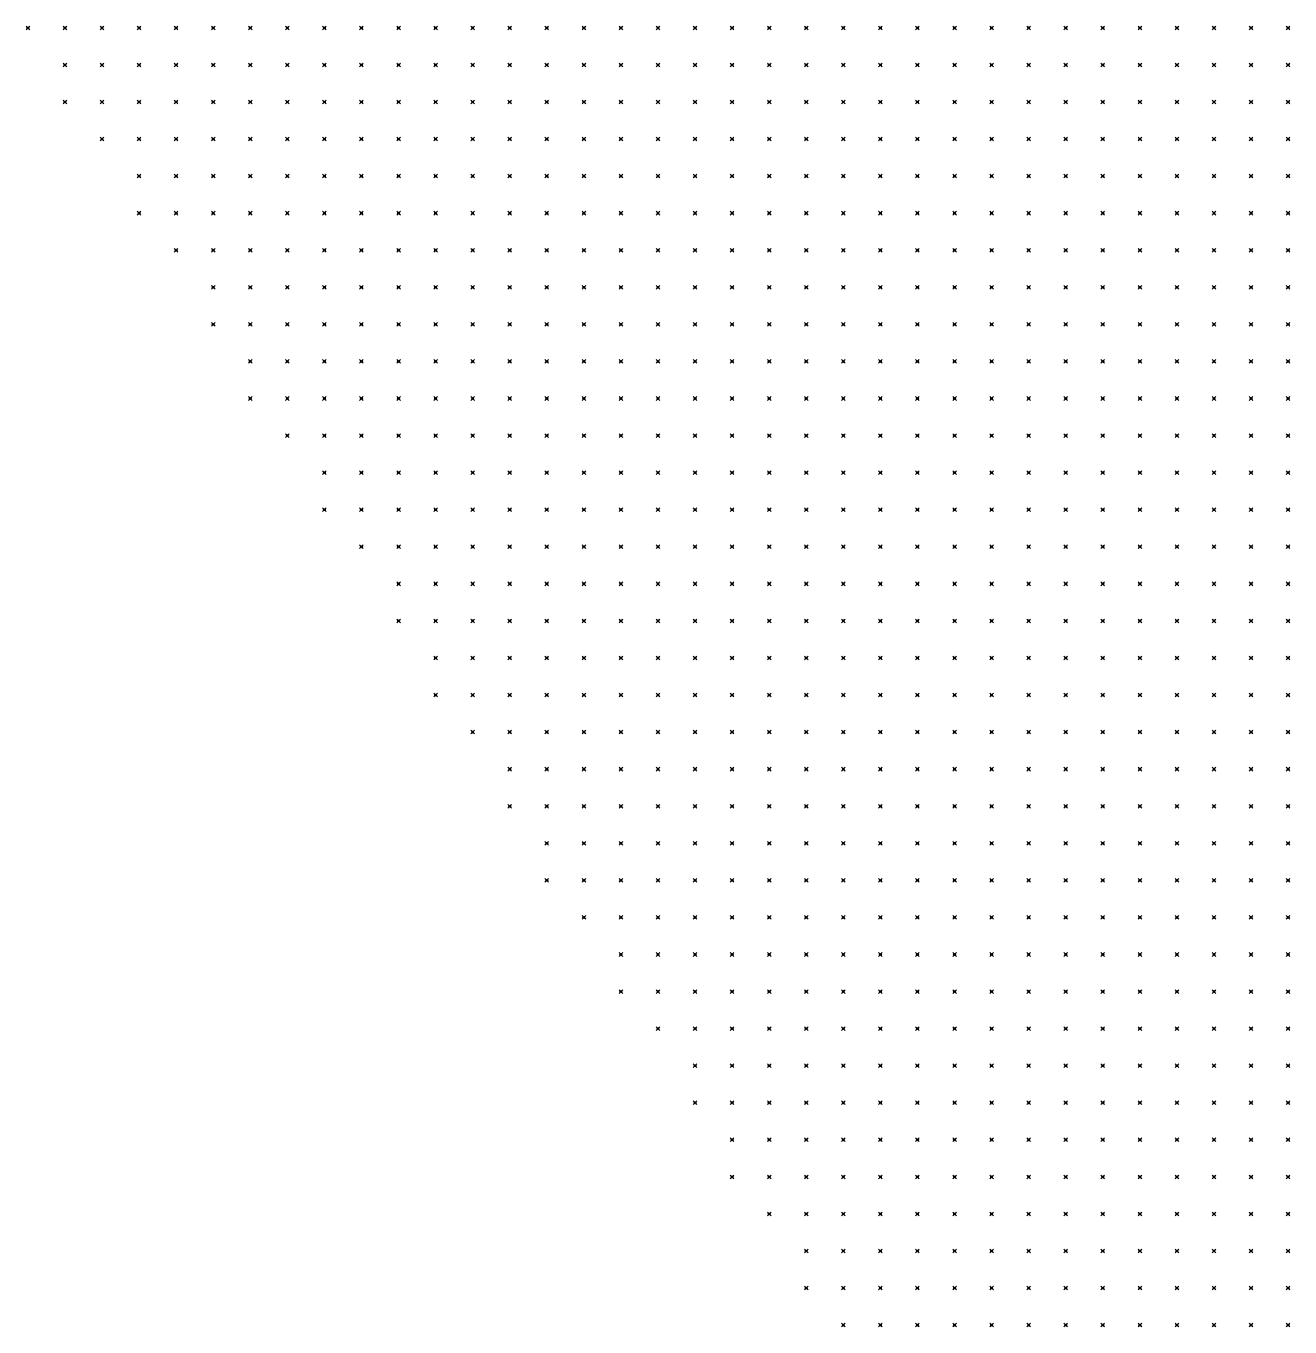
# Model space of a CAD drawing. Header units: metres. Extents: x 441556 to 446409, y 432338 to 461058.
# Drawn here: x 443268.2 to 443370.5, y 446665.9 to 446771.2 of the extents above; entities that cross this region are included whole.
import ezdxf

# ---------------------------------------------------------------- set-up
doc = ezdxf.new("R2010")
doc.units = ezdxf.units.M
doc.header["$MEASUREMENT"] = 0
doc.header["$PDMODE"] = 35
doc.header["$PDSIZE"] = 0.15
doc.layers.add('DTM-NOK-RevN_POINTS', color=91, linetype='Continuous')

msp = doc.modelspace()

# ---------------------------------------------------------------- linework, layer by layer
at = {"layer": 'DTM-NOK-RevN_POINTS'}
for p in [(443268.336, 446771.065, 403.212), (443271.335, 446771.065, 402.497), (443274.334, 446771.065, 401.806), (443277.334, 446771.065, 401.065), (443280.333, 446771.065, 400.237), (443283.333, 446771.065, 399.395), (443286.332, 446771.065, 398.584), (443289.331, 446771.065, 397.615), (443292.331, 446771.065, 396.853), (443295.33, 446771.065, 396.193), (443298.329, 446771.065, 395.677), (443301.329, 446771.065, 395.215), (443304.328, 446771.065, 394.785), (443307.327, 446771.065, 394.241), (443310.327, 446771.065, 393.481), (443313.326, 446771.065, 392.571), (443316.325, 446771.065, 391.902), (443319.325, 446771.065, 391.297), (443322.324, 446771.065, 390.643), (443325.324, 446771.065, 389.921), (443328.323, 446771.065, 389.344), (443331.322, 446771.065, 388.82), (443334.322, 446771.065, 388.164), (443337.321, 446771.065, 386.973), (443340.32, 446771.065, 386.198), (443343.32, 446771.065, 385.499), (443346.319, 446771.065, 384.729), (443349.318, 446771.065, 384.011), (443352.318, 446771.065, 383.298), (443355.317, 446771.065, 382.602), (443358.317, 446771.065, 381.867), (443361.316, 446771.065, 381.178), (443364.315, 446771.065, 380.457), (443367.315, 446771.065, 379.734), (443370.314, 446771.065, 378.977), (443271.335, 446768.066, 402.687), (443274.334, 446768.066, 401.994), (443277.334, 446768.066, 401.16), (443280.333, 446768.066, 400.215), (443283.333, 446768.066, 399.299), (443286.332, 446768.066, 398.487), (443289.331, 446768.066, 397.747), (443292.331, 446768.066, 396.962), (443295.33, 446768.066, 396.374), (443298.329, 446768.066, 395.886), (443301.329, 446768.066, 395.365), (443304.328, 446768.066, 394.882), (443307.327, 446768.066, 394.326), (443310.327, 446768.066, 393.637), (443313.326, 446768.066, 392.779), (443316.325, 446768.066, 392.06), (443319.325, 446768.066, 391.493), (443322.324, 446768.066, 390.809), (443325.324, 446768.066, 390.11), (443328.323, 446768.066, 389.487), (443331.322, 446768.066, 388.915), (443334.322, 446768.066, 388.284), (443337.321, 446768.066, 387.317), (443340.32, 446768.066, 386.432), (443343.32, 446768.066, 385.729), (443346.319, 446768.066, 385.05), (443349.318, 446768.066, 384.34), (443352.318, 446768.066, 383.529), (443355.317, 446768.066, 382.809), (443358.317, 446768.066, 382.08), (443361.316, 446768.066, 381.344), (443364.315, 446768.066, 380.652), (443367.315, 446768.066, 379.855), (443370.314, 446768.066, 379.3), (443271.335, 446765.067, 402.885), (443274.334, 446765.067, 402.048), (443277.334, 446765.067, 401.135), (443280.333, 446765.067, 400.156), (443283.333, 446765.067, 399.158), (443286.332, 446765.067, 398.443), (443289.331, 446765.067, 397.982), (443292.331, 446765.067, 397.331), (443295.33, 446765.067, 396.674), (443298.329, 446765.067, 396.202), (443301.329, 446765.067, 395.534), (443304.328, 446765.067, 394.889), (443307.327, 446765.067, 394.423), (443310.327, 446765.067, 393.794), (443313.326, 446765.067, 393.02), (443316.325, 446765.067, 392.296), (443319.325, 446765.067, 391.709), (443322.324, 446765.067, 391.027), (443325.324, 446765.067, 390.342), (443328.323, 446765.067, 389.728), (443331.322, 446765.067, 389.062), (443334.322, 446765.067, 388.434), (443337.321, 446765.067, 387.682), (443340.32, 446765.067, 386.793), (443343.32, 446765.067, 386.036), (443346.319, 446765.067, 385.347), (443349.318, 446765.067, 384.56), (443352.318, 446765.067, 383.691), (443355.317, 446765.067, 382.878), (443358.317, 446765.067, 382.291), (443361.316, 446765.067, 381.628), (443364.315, 446765.067, 380.973), (443367.315, 446765.067, 380.262), (443370.314, 446765.067, 379.516), (443274.334, 446762.067, 401.961), (443277.334, 446762.067, 401.143), (443280.333, 446762.067, 400.323), (443283.333, 446762.067, 399.426), (443286.332, 446762.067, 398.767), (443289.331, 446762.067, 398.402), (443292.331, 446762.067, 397.831), (443295.33, 446762.067, 397.176), (443298.329, 446762.067, 396.58), (443301.329, 446762.067, 395.832), (443304.328, 446762.067, 395.209), (443307.327, 446762.067, 394.683), (443310.327, 446762.067, 394.004), (443313.326, 446762.067, 393.334), (443316.325, 446762.067, 392.659), (443319.325, 446762.067, 391.965), (443322.324, 446762.067, 391.319), (443325.324, 446762.067, 390.666), (443328.323, 446762.067, 389.978), (443331.322, 446762.067, 389.301), (443334.322, 446762.067, 388.7), (443337.321, 446762.067, 387.999), (443340.32, 446762.067, 387.088), (443343.32, 446762.067, 386.318), (443346.319, 446762.067, 385.405), (443349.318, 446762.067, 384.641), (443352.318, 446762.067, 383.944), (443355.317, 446762.067, 383.225), (443358.317, 446762.067, 382.595), (443361.316, 446762.067, 381.879), (443364.315, 446762.067, 381.044), (443367.315, 446762.067, 380.266), (443370.314, 446762.067, 379.61), (443277.334, 446759.068, 401.412), (443280.333, 446759.068, 400.849), (443283.333, 446759.068, 400.179), (443286.332, 446759.068, 399.503), (443289.331, 446759.068, 398.878), (443292.331, 446759.068, 398.38), (443295.33, 446759.068, 397.852), (443298.329, 446759.068, 397.063), (443301.329, 446759.068, 396.369), (443304.328, 446759.068, 395.702), (443307.327, 446759.068, 395.067), (443310.327, 446759.068, 394.411), (443313.326, 446759.068, 393.795), (443316.325, 446759.068, 393.15), (443319.325, 446759.068, 392.474), (443322.324, 446759.068, 391.789), (443325.324, 446759.068, 391.067), (443328.323, 446759.068, 390.055), (443331.322, 446759.068, 389.418), (443334.322, 446759.068, 388.845), (443337.321, 446759.068, 388.157), (443340.32, 446759.068, 387.477), (443343.32, 446759.068, 386.709), (443346.319, 446759.068, 385.879), (443349.318, 446759.068, 385.057), (443352.318, 446759.068, 384.362), (443355.317, 446759.068, 383.512), (443358.317, 446759.068, 382.704), (443361.316, 446759.068, 381.992), (443364.315, 446759.068, 381.348), (443367.315, 446759.068, 380.871), (443370.314, 446759.068, 379.994), (443277.334, 446756.069, 402.392), (443280.333, 446756.069, 401.591), (443283.333, 446756.069, 400.958), (443286.332, 446756.069, 400.24), (443289.331, 446756.069, 399.548), (443292.331, 446756.069, 398.897), (443295.33, 446756.069, 398.382), (443298.329, 446756.069, 397.589), (443301.329, 446756.069, 396.953), (443304.328, 446756.069, 396.225), (443307.327, 446756.069, 395.605), (443310.327, 446756.069, 394.878), (443313.326, 446756.069, 394.363), (443316.325, 446756.069, 393.611), (443319.325, 446756.069, 392.894), (443322.324, 446756.069, 392.131), (443325.324, 446756.069, 391.296), (443328.323, 446756.069, 390.613), (443331.322, 446756.069, 390.02), (443334.322, 446756.069, 389.295), (443337.321, 446756.069, 388.65), (443340.32, 446756.069, 388), (443343.32, 446756.069, 387.117), (443346.319, 446756.069, 386.363), (443349.318, 446756.069, 385.439), (443352.318, 446756.069, 384.704), (443355.317, 446756.069, 383.746), (443358.317, 446756.069, 383.036), (443361.316, 446756.069, 382.497), (443364.315, 446756.069, 381.967), (443367.315, 446756.069, 381.42), (443370.314, 446756.069, 380.29), (443280.333, 446753.069, 402.463), (443283.333, 446753.069, 401.698), (443286.332, 446753.069, 400.97), (443289.331, 446753.069, 400.207), (443292.331, 446753.069, 399.433), (443295.33, 446753.069, 398.764), (443298.329, 446753.069, 398.244), (443301.329, 446753.069, 397.529), (443304.328, 446753.069, 396.759), (443307.327, 446753.069, 396.123), (443310.327, 446753.069, 395.403), (443313.326, 446753.069, 394.71), (443316.325, 446753.069, 394.015), (443319.325, 446753.069, 393.393), (443322.324, 446753.069, 392.638), (443325.324, 446753.069, 391.878), (443328.323, 446753.069, 391.187), (443331.322, 446753.069, 390.444), (443334.322, 446753.069, 389.677), (443337.321, 446753.069, 388.991), (443340.32, 446753.069, 388.327), (443343.32, 446753.069, 387.527), (443346.319, 446753.069, 386.694), (443349.318, 446753.069, 386.079), (443352.318, 446753.069, 385.053), (443355.317, 446753.069, 384.176), (443358.317, 446753.069, 383.432), (443361.316, 446753.069, 383.056), (443364.315, 446753.069, 382.323), (443367.315, 446753.069, 381.383), (443370.314, 446753.069, 379.606), (443283.333, 446750.07, 402.432), (443286.332, 446750.07, 401.724), (443289.331, 446750.07, 400.879), (443292.331, 446750.07, 400.014), (443295.33, 446750.07, 399.517), (443298.329, 446750.07, 398.623), (443301.329, 446750.07, 397.907), (443304.328, 446750.07, 397.287), (443307.327, 446750.07, 396.631), (443310.327, 446750.07, 395.944), (443313.326, 446750.07, 395.268), (443316.325, 446750.07, 394.69), (443319.325, 446750.07, 394.007), (443322.324, 446750.07, 393.219), (443325.324, 446750.07, 392.485), (443328.323, 446750.07, 391.764), (443331.322, 446750.07, 390.878), (443334.322, 446750.07, 390.087), (443337.321, 446750.07, 389.393), (443340.32, 446750.07, 388.635), (443343.32, 446750.07, 387.823), (443346.319, 446750.07, 387.172), (443349.318, 446750.07, 386.441), (443352.318, 446750.07, 385.264), (443355.317, 446750.07, 384.687), (443358.317, 446750.07, 384.03), (443361.316, 446750.07, 383.377), (443364.315, 446750.07, 382.472), (443367.315, 446750.07, 380.85), (443370.314, 446750.07, 378.886), (443283.333, 446747.071, 403.165), (443286.332, 446747.071, 402.362), (443289.331, 446747.071, 401.436), (443292.331, 446747.071, 400.685), (443295.33, 446747.071, 399.964), (443298.329, 446747.071, 399.245), (443301.329, 446747.071, 398.537), (443304.328, 446747.071, 397.866), (443307.327, 446747.071, 397.135), (443310.327, 446747.071, 396.426), (443313.326, 446747.071, 395.776), (443316.325, 446747.071, 395.089), (443319.325, 446747.071, 394.36), (443322.324, 446747.071, 393.622), (443325.324, 446747.071, 392.925), (443328.323, 446747.071, 392.222), (443331.322, 446747.071, 391.239), (443334.322, 446747.071, 390.515), (443337.321, 446747.071, 389.789), (443340.32, 446747.071, 388.962), (443343.32, 446747.071, 388.124), (443346.319, 446747.071, 387.5), (443349.318, 446747.071, 386.85), (443352.318, 446747.071, 386), (443355.317, 446747.071, 385.319), (443358.317, 446747.071, 384.552), (443361.316, 446747.071, 383.673), (443364.315, 446747.071, 382.331), (443367.315, 446747.071, 380.059), (443370.314, 446747.071, 378.851), (443286.332, 446744.071, 402.921), (443289.331, 446744.071, 402.171), (443292.331, 446744.071, 401.384), (443295.33, 446744.071, 400.561), (443298.329, 446744.071, 399.756), (443301.329, 446744.071, 399.119), (443304.328, 446744.071, 398.426), (443307.327, 446744.071, 397.684), (443310.327, 446744.071, 396.952), (443313.326, 446744.071, 396.259), (443316.325, 446744.071, 395.452), (443319.325, 446744.071, 394.805), (443322.324, 446744.071, 393.965), (443325.324, 446744.071, 393.255), (443328.323, 446744.071, 392.491), (443331.322, 446744.071, 391.667), (443334.322, 446744.071, 390.92), (443337.321, 446744.071, 390.151), (443340.32, 446744.071, 389.183), (443343.32, 446744.071, 388.462), (443346.319, 446744.071, 388.061), (443349.318, 446744.071, 387.397), (443352.318, 446744.071, 386.568), (443355.317, 446744.071, 385.618), (443358.317, 446744.071, 384.822), (443361.316, 446744.071, 383.784), (443364.315, 446744.071, 381.896), (443367.315, 446744.071, 380.009), (443370.314, 446744.071, 379.573), (443286.332, 446741.072, 403.521), (443289.331, 446741.072, 402.766), (443292.331, 446741.072, 401.943), (443295.33, 446741.072, 401.145), (443298.329, 446741.072, 400.284), (443301.329, 446741.072, 399.482), (443304.328, 446741.072, 398.792), (443307.327, 446741.072, 398.064), (443310.327, 446741.072, 397.374), (443313.326, 446741.072, 396.59), (443316.325, 446741.072, 395.838), (443319.325, 446741.072, 395.119), (443322.324, 446741.072, 394.356), (443325.324, 446741.072, 393.521), (443328.323, 446741.072, 392.721), (443331.322, 446741.072, 392.035), (443334.322, 446741.072, 391.218), (443337.321, 446741.072, 390.656), (443340.32, 446741.072, 389.851), (443343.32, 446741.072, 389.09), (443346.319, 446741.072, 388.52), (443349.318, 446741.072, 387.951), (443352.318, 446741.072, 386.915), (443355.317, 446741.072, 385.976), (443358.317, 446741.072, 385.144), (443361.316, 446741.072, 383.934), (443364.315, 446741.072, 381.956), (443367.315, 446741.072, 380.333), (443370.314, 446741.072, 380.58), (443289.331, 446738.072, 403.076), (443292.331, 446738.072, 402.366), (443295.33, 446738.072, 401.542), (443298.329, 446738.072, 400.724), (443301.329, 446738.072, 399.891), (443304.328, 446738.072, 399.231), (443307.327, 446738.072, 398.469), (443310.327, 446738.072, 397.693), (443313.326, 446738.072, 396.926), (443316.325, 446738.072, 396.137), (443319.325, 446738.072, 395.373), (443322.324, 446738.072, 394.645), (443325.324, 446738.072, 393.677), (443328.323, 446738.072, 393.023), (443331.322, 446738.072, 392.357), (443334.322, 446738.072, 391.676), (443337.321, 446738.072, 391.1), (443340.32, 446738.072, 390.47), (443343.32, 446738.072, 389.681), (443346.319, 446738.072, 388.984), (443349.318, 446738.072, 388.153), (443352.318, 446738.072, 387.231), (443355.317, 446738.072, 386.379), (443358.317, 446738.072, 385.318), (443361.316, 446738.072, 383.577), (443364.315, 446738.072, 381.633), (443367.315, 446738.072, 381.003), (443370.314, 446738.072, 381.714), (443292.331, 446735.073, 402.644), (443295.33, 446735.073, 401.873), (443298.329, 446735.073, 401.05), (443301.329, 446735.073, 400.293), (443304.328, 446735.073, 399.581), (443307.327, 446735.073, 398.838), (443310.327, 446735.073, 398.089), (443313.326, 446735.073, 397.225), (443316.325, 446735.073, 396.273), (443319.325, 446735.073, 395.499), (443322.324, 446735.073, 394.789), (443325.324, 446735.073, 394.031), (443328.323, 446735.073, 393.403), (443331.322, 446735.073, 392.798), (443334.322, 446735.073, 392.092), (443337.321, 446735.073, 391.506), (443340.32, 446735.073, 390.942), (443343.32, 446735.073, 390.123), (443346.319, 446735.073, 389.487), (443349.318, 446735.073, 388.496), (443352.318, 446735.073, 387.419), (443355.317, 446735.073, 386.392), (443358.317, 446735.073, 385.11), (443361.316, 446735.073, 383.449), (443364.315, 446735.073, 381.86), (443367.315, 446735.073, 382.149), (443370.314, 446735.073, 383.036), (443292.331, 446732.074, 402.949), (443295.33, 446732.074, 402.088), (443298.329, 446732.074, 401.298), (443301.329, 446732.074, 400.591), (443304.328, 446732.074, 399.786), (443307.327, 446732.074, 398.977), (443310.327, 446732.074, 398.292), (443313.326, 446732.074, 397.465), (443316.325, 446732.074, 396.512), (443319.325, 446732.074, 395.619), (443322.324, 446732.074, 394.996), (443325.324, 446732.074, 394.393), (443328.323, 446732.074, 393.718), (443331.322, 446732.074, 392.949), (443334.322, 446732.074, 392.249), (443337.321, 446732.074, 391.668), (443340.32, 446732.074, 391.045), (443343.32, 446732.074, 390.202), (443346.319, 446732.074, 389.531), (443349.318, 446732.074, 388.623), (443352.318, 446732.074, 387.568), (443355.317, 446732.074, 386.319), (443358.317, 446732.074, 384.779), (443361.316, 446732.074, 383.353), (443364.315, 446732.074, 382.686), (443367.315, 446732.074, 383.533), (443370.314, 446732.074, 383.747), (443295.33, 446729.074, 402.263), (443298.329, 446729.074, 401.574), (443301.329, 446729.074, 400.607), (443304.328, 446729.074, 399.94), (443307.327, 446729.074, 398.977), (443310.327, 446729.074, 398.094), (443313.326, 446729.074, 397.409), (443316.325, 446729.074, 396.697), (443319.325, 446729.074, 395.893), (443322.324, 446729.074, 395.24), (443325.324, 446729.074, 394.45), (443328.323, 446729.074, 393.698), (443331.322, 446729.074, 392.99), (443334.322, 446729.074, 392.48), (443337.321, 446729.074, 391.691), (443340.32, 446729.074, 390.972), (443343.32, 446729.074, 390.096), (443346.319, 446729.074, 389.303), (443349.318, 446729.074, 388.449), (443352.318, 446729.074, 387.402), (443355.317, 446729.074, 386.337), (443358.317, 446729.074, 385.11), (443361.316, 446729.074, 383.859), (443364.315, 446729.074, 383.798), (443367.315, 446729.074, 384.436), (443370.314, 446729.074, 384.218), (443298.329, 446726.075, 401.765), (443301.329, 446726.075, 400.973), (443304.328, 446726.075, 400.093), (443307.327, 446726.075, 399.145), (443310.327, 446726.075, 398.121), (443313.326, 446726.075, 397.474), (443316.325, 446726.075, 397.092), (443319.325, 446726.075, 396.538), (443322.324, 446726.075, 395.494), (443325.324, 446726.075, 394.611), (443328.323, 446726.075, 394.012), (443331.322, 446726.075, 393.134), (443334.322, 446726.075, 392.489), (443337.321, 446726.075, 391.682), (443340.32, 446726.075, 390.861), (443343.32, 446726.075, 389.886), (443346.319, 446726.075, 389.112), (443349.318, 446726.075, 388.315), (443352.318, 446726.075, 387.591), (443355.317, 446726.075, 386.576), (443358.317, 446726.075, 385.595), (443361.316, 446726.075, 384.595), (443364.315, 446726.075, 384.901), (443367.315, 446726.075, 384.989), (443370.314, 446726.075, 384.307), (443298.329, 446723.076, 401.81), (443301.329, 446723.076, 401.159), (443304.328, 446723.076, 400.416), (443307.327, 446723.076, 399.7), (443310.327, 446723.076, 398.895), (443313.326, 446723.076, 398.02), (443316.325, 446723.076, 397.398), (443319.325, 446723.076, 396.855), (443322.324, 446723.076, 395.823), (443325.324, 446723.076, 394.935), (443328.323, 446723.076, 394.206), (443331.322, 446723.076, 393.359), (443334.322, 446723.076, 392.535), (443337.321, 446723.076, 391.788), (443340.32, 446723.076, 390.865), (443343.32, 446723.076, 389.838), (443346.319, 446723.076, 389.167), (443349.318, 446723.076, 388.527), (443352.318, 446723.076, 387.822), (443355.317, 446723.076, 387.046), (443358.317, 446723.076, 386.294), (443361.316, 446723.076, 385.704), (443364.315, 446723.076, 385.774), (443367.315, 446723.076, 385.355), (443370.314, 446723.076, 384.72), (443301.329, 446720.076, 401.19), (443304.328, 446720.076, 400.313), (443307.327, 446720.076, 399.52), (443310.327, 446720.076, 398.86), (443313.326, 446720.076, 398.145), (443316.325, 446720.076, 397.535), (443319.325, 446720.076, 397.049), (443322.324, 446720.076, 396.168), (443325.324, 446720.076, 395.225), (443328.323, 446720.076, 394.227), (443331.322, 446720.076, 393.479), (443334.322, 446720.076, 392.716), (443337.321, 446720.076, 391.857), (443340.32, 446720.076, 391.027), (443343.32, 446720.076, 390.272), (443346.319, 446720.076, 389.648), (443349.318, 446720.076, 388.81), (443352.318, 446720.076, 388.075), (443355.317, 446720.076, 386.936), (443358.317, 446720.076, 386.613), (443361.316, 446720.076, 386.482), (443364.315, 446720.076, 386.28), (443367.315, 446720.076, 385.748), (443370.314, 446720.076, 384.938), (443301.329, 446717.077, 401.233), (443304.328, 446717.077, 400.413), (443307.327, 446717.077, 399.578), (443310.327, 446717.077, 399.257), (443313.326, 446717.077, 398.396), (443316.325, 446717.077, 397.581), (443319.325, 446717.077, 396.845), (443322.324, 446717.077, 396.151), (443325.324, 446717.077, 395.308), (443328.323, 446717.077, 393.878), (443331.322, 446717.077, 393.057), (443334.322, 446717.077, 392.512), (443337.321, 446717.077, 391.831), (443340.32, 446717.077, 391.27), (443343.32, 446717.077, 390.636), (443346.319, 446717.077, 389.456), (443349.318, 446717.077, 388.744), (443352.318, 446717.077, 387.852), (443355.317, 446717.077, 387.135), (443358.317, 446717.077, 387.052), (443361.316, 446717.077, 386.941), (443364.315, 446717.077, 386.438), (443367.315, 446717.077, 385.804), (443370.314, 446717.077, 384.933), (443304.328, 446714.078, 401.111), (443307.327, 446714.078, 400.04), (443310.327, 446714.078, 399.124), (443313.326, 446714.078, 398.502), (443316.325, 446714.078, 397.837), (443319.325, 446714.078, 396.776), (443322.324, 446714.078, 395.49), (443325.324, 446714.078, 394.462), (443328.323, 446714.078, 393.894), (443331.322, 446714.078, 392.96), (443334.322, 446714.078, 392.376), (443337.321, 446714.078, 391.776), (443340.32, 446714.078, 391.035), (443343.32, 446714.078, 390.389), (443346.319, 446714.078, 389.634), (443349.318, 446714.078, 388.948), (443352.318, 446714.078, 388.321), (443355.317, 446714.078, 387.868), (443358.317, 446714.078, 387.793), (443361.316, 446714.078, 387.635), (443364.315, 446714.078, 386.942), (443367.315, 446714.078, 386.05), (443370.314, 446714.078, 385.226), (443307.327, 446711.078, 400.304), (443310.327, 446711.078, 399.816), (443313.326, 446711.078, 399.176), (443316.325, 446711.078, 398.502), (443319.325, 446711.078, 397.895), (443322.324, 446711.078, 396.958), (443325.324, 446711.078, 395.987), (443328.323, 446711.078, 395.299), (443331.322, 446711.078, 393.896), (443334.322, 446711.078, 392.706), (443337.321, 446711.078, 392.073), (443340.32, 446711.078, 391.437), (443343.32, 446711.078, 390.714), (443346.319, 446711.078, 390.152), (443349.318, 446711.078, 389.278), (443352.318, 446711.078, 388.781), (443355.317, 446711.078, 388.552), (443358.317, 446711.078, 388.308), (443361.316, 446711.078, 387.996), (443364.315, 446711.078, 387.381), (443367.315, 446711.078, 386.629), (443370.314, 446711.078, 385.993), (443307.327, 446708.079, 401.587), (443310.327, 446708.079, 401.058), (443313.326, 446708.079, 400.59), (443316.325, 446708.079, 399.696), (443319.325, 446708.079, 399.178), (443322.324, 446708.079, 398.169), (443325.324, 446708.079, 397.285), (443328.323, 446708.079, 396.185), (443331.322, 446708.079, 394.589), (443334.322, 446708.079, 393.315), (443337.321, 446708.079, 392.765), (443340.32, 446708.079, 391.939), (443343.32, 446708.079, 391.125), (443346.319, 446708.079, 390.241), (443349.318, 446708.079, 389.577), (443352.318, 446708.079, 389.353), (443355.317, 446708.079, 389.155), (443358.317, 446708.079, 388.796), (443361.316, 446708.079, 388.433), (443364.315, 446708.079, 388.038), (443367.315, 446708.079, 387.437), (443370.314, 446708.079, 386.583), (443310.327, 446705.08, 403.388), (443313.326, 446705.08, 402.661), (443316.325, 446705.08, 401.705), (443319.325, 446705.08, 401.068), (443322.324, 446705.08, 400.072), (443325.324, 446705.08, 398.835), (443328.323, 446705.08, 397.602), (443331.322, 446705.08, 396.024), (443334.322, 446705.08, 394.775), (443337.321, 446705.08, 393.912), (443340.32, 446705.08, 392.931), (443343.32, 446705.08, 392.018), (443346.319, 446705.08, 391.101), (443349.318, 446705.08, 390.577), (443352.318, 446705.08, 390.146), (443355.317, 446705.08, 389.972), (443358.317, 446705.08, 389.547), (443361.316, 446705.08, 389.176), (443364.315, 446705.08, 388.514), (443367.315, 446705.08, 387.809), (443370.314, 446705.08, 386.784), (443310.327, 446702.08, 404.92), (443313.326, 446702.08, 403.901), (443316.325, 446702.08, 402.891), (443319.325, 446702.08, 401.649), (443322.324, 446702.08, 400.643), (443325.324, 446702.08, 399.465), (443328.323, 446702.08, 398.248), (443331.322, 446702.08, 396.976), (443334.322, 446702.08, 395.752), (443337.321, 446702.08, 394.905), (443340.32, 446702.08, 394.065), (443343.32, 446702.08, 393.25), (443346.319, 446702.08, 392.339), (443349.318, 446702.08, 391.407), (443352.318, 446702.08, 391.053), (443355.317, 446702.08, 390.68), (443358.317, 446702.08, 390.234), (443361.316, 446702.08, 389.567), (443364.315, 446702.08, 388.782), (443367.315, 446702.08, 387.926), (443370.314, 446702.08, 387.157), (443313.326, 446699.081, 404.68), (443316.325, 446699.081, 403.437), (443319.325, 446699.081, 402.088), (443322.324, 446699.081, 400.979), (443325.324, 446699.081, 399.913), (443328.323, 446699.081, 398.804), (443331.322, 446699.081, 397.541), (443334.322, 446699.081, 396.401), (443337.321, 446699.081, 395.631), (443340.32, 446699.081, 394.993), (443343.32, 446699.081, 394.113), (443346.319, 446699.081, 393.179), (443349.318, 446699.081, 392.493), (443352.318, 446699.081, 391.889), (443355.317, 446699.081, 391.278), (443358.317, 446699.081, 390.726), (443361.316, 446699.081, 389.924), (443364.315, 446699.081, 389.129), (443367.315, 446699.081, 388.274), (443370.314, 446699.081, 387.473), (443316.325, 446696.081, 403.752), (443319.325, 446696.081, 402.575), (443322.324, 446696.081, 401.468), (443325.324, 446696.081, 400.424), (443328.323, 446696.081, 399.218), (443331.322, 446696.081, 397.977), (443334.322, 446696.081, 397.143), (443337.321, 446696.081, 396.192), (443340.32, 446696.081, 395.36), (443343.32, 446696.081, 394.659), (443346.319, 446696.081, 393.818), (443349.318, 446696.081, 393.164), (443352.318, 446696.081, 392.546), (443355.317, 446696.081, 391.972), (443358.317, 446696.081, 391.308), (443361.316, 446696.081, 390.199), (443364.315, 446696.081, 389.413), (443367.315, 446696.081, 388.589), (443370.314, 446696.081, 387.729), (443316.325, 446693.082, 404.072), (443319.325, 446693.082, 403.018), (443322.324, 446693.082, 401.939), (443325.324, 446693.082, 400.87), (443328.323, 446693.082, 399.772), (443331.322, 446693.082, 398.699), (443334.322, 446693.082, 397.718), (443337.321, 446693.082, 396.661), (443340.32, 446693.082, 395.854), (443343.32, 446693.082, 395.3), (443346.319, 446693.082, 394.798), (443349.318, 446693.082, 393.965), (443352.318, 446693.082, 393.045), (443355.317, 446693.082, 392.617), (443358.317, 446693.082, 391.825), (443361.316, 446693.082, 390.832), (443364.315, 446693.082, 389.799), (443367.315, 446693.082, 388.864), (443370.314, 446693.082, 388.062), (443319.325, 446690.083, 403.433), (443322.324, 446690.083, 402.402), (443325.324, 446690.083, 401.53), (443328.323, 446690.083, 400.316), (443331.322, 446690.083, 399.158), (443334.322, 446690.083, 397.861), (443337.321, 446690.083, 397.395), (443340.32, 446690.083, 396.919), (443343.32, 446690.083, 396.244), (443346.319, 446690.083, 395.43), (443349.318, 446690.083, 394.447), (443352.318, 446690.083, 393.964), (443355.317, 446690.083, 393.294), (443358.317, 446690.083, 392.36), (443361.316, 446690.083, 391.257), (443364.315, 446690.083, 390.113), (443367.315, 446690.083, 389.301), (443370.314, 446690.083, 388.314), (443322.324, 446687.083, 402.953), (443325.324, 446687.083, 401.906), (443328.323, 446687.083, 400.841), (443331.322, 446687.083, 400.133), (443334.322, 446687.083, 399.552), (443337.321, 446687.083, 398.333), (443340.32, 446687.083, 397.502), (443343.32, 446687.083, 397.001), (443346.319, 446687.083, 396.034), (443349.318, 446687.083, 395.296), (443352.318, 446687.083, 394.748), (443355.317, 446687.083, 393.802), (443358.317, 446687.083, 392.647), (443361.316, 446687.083, 391.672), (443364.315, 446687.083, 390.513), (443367.315, 446687.083, 389.445), (443370.314, 446687.083, 388.459), (443322.324, 446684.084, 403.237), (443325.324, 446684.084, 402.261), (443328.323, 446684.084, 401.49), (443331.322, 446684.084, 400.756), (443334.322, 446684.084, 399.981), (443337.321, 446684.084, 398.962), (443340.32, 446684.084, 398.256), (443343.32, 446684.084, 397.474), (443346.319, 446684.084, 396.715), (443349.318, 446684.084, 395.867), (443352.318, 446684.084, 394.872), (443355.317, 446684.084, 393.895), (443358.317, 446684.084, 392.72), (443361.316, 446684.084, 391.907), (443364.315, 446684.084, 390.764), (443367.315, 446684.084, 389.693), (443370.314, 446684.084, 388.586), (443325.324, 446681.085, 402.953), (443328.323, 446681.085, 401.847), (443331.322, 446681.085, 401.448), (443334.322, 446681.085, 400.184), (443337.321, 446681.085, 399.349), (443340.32, 446681.085, 398.391), (443343.32, 446681.085, 397.473), (443346.319, 446681.085, 396.816), (443349.318, 446681.085, 395.984), (443352.318, 446681.085, 395.005), (443355.317, 446681.085, 393.951), (443358.317, 446681.085, 392.84), (443361.316, 446681.085, 391.774), (443364.315, 446681.085, 390.828), (443367.315, 446681.085, 389.933), (443370.314, 446681.085, 388.874), (443325.324, 446678.085, 404.04), (443328.323, 446678.085, 403.044), (443331.322, 446678.085, 401.642), (443334.322, 446678.085, 400.528), (443337.321, 446678.085, 399.711), (443340.32, 446678.085, 398.799), (443343.32, 446678.085, 397.908), (443346.319, 446678.085, 396.996), (443349.318, 446678.085, 396.275), (443352.318, 446678.085, 395.237), (443355.317, 446678.085, 394.044), (443358.317, 446678.085, 392.904), (443361.316, 446678.085, 391.96), (443364.315, 446678.085, 391.051), (443367.315, 446678.085, 390.249), (443370.314, 446678.085, 389.502), (443328.323, 446675.086, 403.627), (443331.322, 446675.086, 402.382), (443334.322, 446675.086, 401.313), (443337.321, 446675.086, 400.235), (443340.32, 446675.086, 399.413), (443343.32, 446675.086, 398.753), (443346.319, 446675.086, 397.682), (443349.318, 446675.086, 396.833), (443352.318, 446675.086, 395.811), (443355.317, 446675.086, 394.665), (443358.317, 446675.086, 393.516), (443361.316, 446675.086, 392.595), (443364.315, 446675.086, 391.766), (443367.315, 446675.086, 390.965), (443370.314, 446675.086, 390.065), (443331.322, 446672.087, 403.064), (443334.322, 446672.087, 401.719), (443337.321, 446672.087, 400.806), (443340.32, 446672.087, 400.244), (443343.32, 446672.087, 399.537), (443346.319, 446672.087, 398.087), (443349.318, 446672.087, 397.255), (443352.318, 446672.087, 396.503), (443355.317, 446672.087, 395.469), (443358.317, 446672.087, 394.43), (443361.316, 446672.087, 393.26), (443364.315, 446672.087, 392.524), (443367.315, 446672.087, 391.57), (443370.314, 446672.087, 390.68), (443331.322, 446669.087, 403.846), (443334.322, 446669.087, 402.518), (443337.321, 446669.087, 401.904), (443340.32, 446669.087, 401.096), (443343.32, 446669.087, 400.041), (443346.319, 446669.087, 399.096), (443349.318, 446669.087, 398.034), (443352.318, 446669.087, 397.123), (443355.317, 446669.087, 396.34), (443358.317, 446669.087, 395.175), (443361.316, 446669.087, 394.048), (443364.315, 446669.087, 393.04), (443367.315, 446669.087, 392.056), (443370.314, 446669.087, 391.043), (443334.322, 446666.088, 403.994), (443337.321, 446666.088, 403.119), (443340.32, 446666.088, 401.822), (443343.32, 446666.088, 400.963), (443346.319, 446666.088, 399.806), (443349.318, 446666.088, 398.838), (443352.318, 446666.088, 397.887), (443355.317, 446666.088, 397.032), (443358.317, 446666.088, 396.116), (443361.316, 446666.088, 394.942), (443364.315, 446666.088, 393.92), (443367.315, 446666.088, 392.683), (443370.314, 446666.088, 391.603)]:
    msp.add_point(p, dxfattribs=at)

doc.saveas('drawing.dxf')
